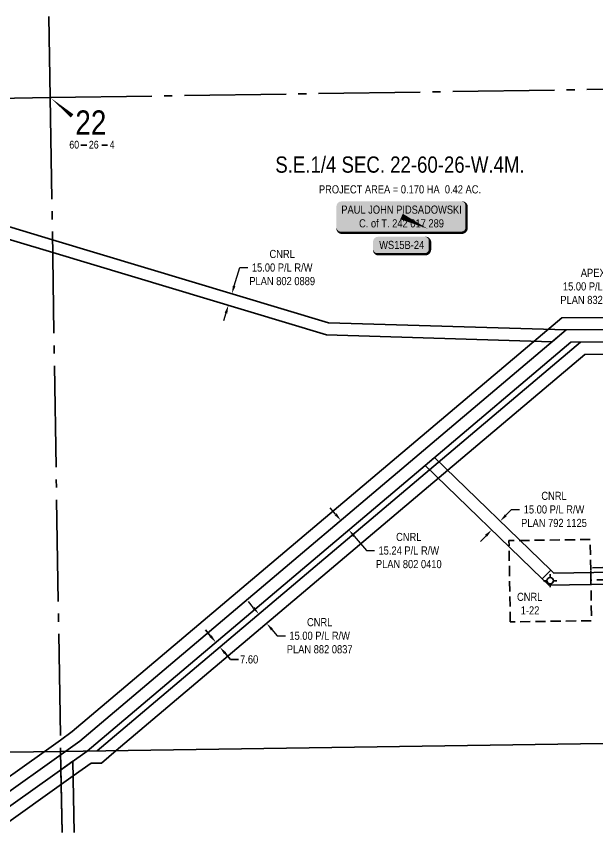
# Model space of a CAD drawing. Extents: x 72365 to 80261, y 6000112 to 6008999.
# Drawn here: x 77352 to 78066, y 6003455 to 6004461 of the extents above; entities that cross this region are included whole.
import ezdxf
from ezdxf.enums import TextEntityAlignment as Align

# ---------------------------------------------------------------- set-up
doc = ezdxf.new("R2010")
doc.units = 0
doc.header["$LTSCALE"] = 5
doc.header["$PDSIZE"] = 2.5
doc.linetypes.add('foc-ACCESSROAD', pattern=[3.75, 2.5, -1.25])
doc.linetypes.add('foc-QUARTERLINE', pattern=[33, 25, -3, 2, -3])
doc.layers.get('Defpoints').update_dxf_attribs({"color": 9})
for name, color, linetype in [('10', 1, 'Continuous'), ('AS-OWNER', 7, 'Continuous'), ('C-RW', 13, 'Continuous'), ('C-SYMBOL', 7, 'Continuous'), ('F-AR', 190, 'foc-ACCESSROAD'), ('F-RW', 190, 'Continuous'), ('F-WS', 190, 'foc-ACCESSROAD'), ('F-WS-S', 8, 'Continuous'), ('L-AREAREQUIRED', 7, 'Continuous'), ('L-QSEC', 8, 'foc-QUARTERLINE'), ('L-SEC', 7, 'Continuous'), ('L-SECLBL', 7, 'Continuous'), ('P-APEX RECON-LINE LIST', 240, 'Continuous')]:
    doc.layers.add(name, color=color, linetype=linetype)
for name, color, linetype, lineweight in [('C-RW-T', 13, 'Continuous', 9), ('F-RW-T', 190, 'Continuous', 9), ('F-WS-T', 190, 'Continuous', 9)]:
    doc.layers.add(name, color=color, linetype=linetype, lineweight=lineweight)
doc.styles.add('100L', font='ARIALN.TTF', dxfattribs={"height": 2})
doc.styles.add('175L', font='ARIALN.TTF', dxfattribs={"height": 20})
doc.styles.add('80', font='ARIALN.TTF', dxfattribs={"height": 10})
doc.styles.add('80CG', font='ARIALN.TTF', dxfattribs={"height": 10})
doc.styles.add('80L', font='ARIALN.TTF', dxfattribs={"height": 10})
doc.styles.add('SIMPLEX', font='ARIALN.TTF')
doc.dimstyles.new('Compass 5 000', dxfattribs={"dimscale": 5, "dimtxt": 9, "dimasz": 2, "dimexe": 0.2, "dimexo": 0.0625, "dimgap": 0.5, "dimtad": 0, "dimtih": 1, "dimtoh": 1, "dimzin": 0, "dimdsep": 46, "dimtxsty": '80CG', "dimcen": 0.1, "dimse1": 1, "dimse2": 1, "dimclrd": 256, "dimclrt": 256, "dimaunit": 1, "dimadec": 4, "dimazin": 0, "dimtfac": 0.06, "dimtofl": 0, "dimtmove": 0, "dimatfit": 1, "dimfxl": 0.2, "dimtolj": 1, "dimtzin": 0, "dimlwd": -1, "dimarcsym": 0})

# ---------------------------------------------------------------- blocks, each defined once
blk = doc.blocks.new('L-SECLBL')
at = {"layer": '10', "color": 7}
for p, q in [((-5.1, -27.8), (-12.3, -27.8)), ((20.7, -27.8), (13.5, -27.8))]:
    blk.add_line(p, q, dxfattribs=at)
at = {"layer": '10', "color": 2, "style": 'SIMPLEX'}
blk.add_attdef('SEC', text='', height=30, dxfattribs=at).set_placement((0, 0), align=Align.MIDDLE)
at = {"layer": '10', "color": 5, "style": '80L'}
blk.add_attdef('TWP', text='', height=9.5, dxfattribs=at).set_placement((-14.4, -27.4), align=Align.MIDDLE_RIGHT)
blk.add_attdef('RGE', text='', height=9.5, dxfattribs=at).set_placement((3.6, -27.4), align=Align.MIDDLE_CENTER)
blk.add_attdef('MER', text='', height=9.5, dxfattribs=at).set_placement((23.2, -27.4), align=Align.MIDDLE_LEFT)
blk = doc.blocks.new('*D418')
at = {"layer": 'C-RW-T', "transparency": 16777216}
for p, q in [((78114, 6004128.7), (78104, 6004128.7)), ((78114.2, 6004100.7), (78114, 6004128.7)), ((78114.4, 6004065.7), (78114.5, 6004055.7))]:
    blk.add_line(p, q, dxfattribs=at)
for points in [[(78115.9, 6004100.7), (78112.5, 6004100.7), (78114.3, 6004090.7)], [(78116.1, 6004065.8), (78112.8, 6004065.7), (78114.4, 6004075.7)]]:
    blk.add_solid(points, dxfattribs=at)
at = {"layer": 'Defpoints', "color": 0, "transparency": 16777216}
for p in [(78114.3, 6004090.7), (78225.1, 6004091.5), (78225.2, 6004076.5)]:
    blk.add_point(p, dxfattribs=at)
at = {"layer": 'C-RW-T', "transparency": 16777216, "insert": (78061.8, 6004128.7), "char_height": 10, "attachment_point": 5, "style": '80CG'}
blk.add_mtext('\\A1;APEX\\P15.00 P/L R/W\\PPLAN 832 0164', dxfattribs=at)
blk = doc.blocks.new('*D419')
at = {"layer": 'Defpoints', "color": 0, "transparency": 16777216}
for p in [(77767.9, 6003854.8), (77777.8, 6003843.1), (77761.3, 6003829.2)]:
    blk.add_point(p, dxfattribs=at)
at = {"layer": 'F-RW-T', "transparency": 16777216}
for p, q in [((77745, 6003848.4), (77738.5, 6003856.1)), ((77767.7, 6003821.5), (77782.8, 6003803.7)), ((77782.8, 6003803.7), (77792.8, 6003803.7))]:
    blk.add_line(p, q, dxfattribs=at)
for points in [[(77746.3, 6003849.5), (77743.7, 6003847.4), (77751.4, 6003840.8)], [(77769, 6003822.6), (77766.5, 6003820.4), (77761.3, 6003829.2)]]:
    blk.add_solid(points, dxfattribs=at)
at = {"layer": 'F-RW-T', "transparency": 16777216, "insert": (77835, 6003803.7), "char_height": 10, "attachment_point": 5, "style": '80CG'}
blk.add_mtext('\\A1;CNRL\\P15.24 P/L R/W\\PPLAN 802 0410', dxfattribs=at)
blk = doc.blocks.new('*D420')
at = {"layer": 'Defpoints', "color": 0, "transparency": 16777216}
for p in [(77947.4, 6003839.9), (77948.3, 6003839.1), (77937.8, 6003828.4)]:
    blk.add_point(p, dxfattribs=at)
at = {"layer": 'F-RW-T', "transparency": 16777216}
for p, q in [((77954.4, 6003847.1), (77961.3, 6003854.3)), ((77961.3, 6003854.3), (77971.3, 6003854.3)), ((77930, 6003822), (77923.1, 6003814.8))]:
    blk.add_line(p, q, dxfattribs=at)
for points in [[(77953.2, 6003848.3), (77955.6, 6003846), (77947.4, 6003839.9)], [(77928.8, 6003823.2), (77931.2, 6003820.8), (77937, 6003829.2)]]:
    blk.add_solid(points, dxfattribs=at)
at = {"layer": 'F-RW-T', "transparency": 16777216, "insert": (78013.6, 6003854.3), "char_height": 10, "attachment_point": 5, "style": '80CG'}
blk.add_mtext('\\A1;CNRL\\P15.00 P/L R/W\\PPLAN 792 1125', dxfattribs=at)
blk = doc.blocks.new('*D422')
at = {"layer": 'Defpoints', "color": 0, "transparency": 16777216}
for p in [(77653.6, 6003728.1), (77663.3, 6003716.7), (77660.3, 6003714.2)]:
    blk.add_point(p, dxfattribs=at)
at = {"layer": 'F-RW-T', "transparency": 16777216}
for p, q in [((77644.2, 6003733.2), (77637.7, 6003740.9)), ((77666.7, 6003706.5), (77673.2, 6003698.9)), ((77673.2, 6003698.9), (77683.2, 6003698.9))]:
    blk.add_line(p, q, dxfattribs=at)
for points in [[(77645.4, 6003734.3), (77642.9, 6003732.2), (77650.6, 6003725.6)], [(77668, 6003707.6), (77665.5, 6003705.5), (77660.3, 6003714.2)]]:
    blk.add_solid(points, dxfattribs=at)
at = {"layer": 'F-RW-T', "transparency": 16777216, "insert": (77725.4, 6003698.9), "char_height": 10, "attachment_point": 5, "style": '80CG'}
blk.add_mtext('\\A1;CNRL\\P15.00 P/L R/W\\PPLAN 882 0837', dxfattribs=at)
blk = doc.blocks.new('*D423')
at = {"layer": 'Defpoints', "color": 0, "transparency": 16777216}
for p in [(77591.5, 6003685.6), (77596.4, 6003679.8), (77602.6, 6003685)]:
    blk.add_point(p, dxfattribs=at)
at = {"layer": 'F-WS-S', "transparency": 16777216}
for p, q in [((77591.3, 6003698.5), (77584.8, 6003706.1)), ((77609.1, 6003677.4), (77615.6, 6003669.8)), ((77615.6, 6003669.8), (77625.6, 6003669.8))]:
    blk.add_line(p, q, dxfattribs=at)
for points in [[(77592.6, 6003699.6), (77590, 6003697.4), (77597.7, 6003690.8)], [(77610.4, 6003678.5), (77607.8, 6003676.3), (77602.6, 6003685)]]:
    blk.add_solid(points, dxfattribs=at)
at = {"layer": 'F-WS-S', "transparency": 16777216, "insert": (77638.7, 6003669.8), "char_height": 10, "attachment_point": 5, "style": '80CG'}
blk.add_mtext('\\A1;7.60', dxfattribs=at)
blk = doc.blocks.new('*D424')
at = {"layer": 'Defpoints', "color": 0, "transparency": 16777216}
for p in [(77613.4, 6004120.9), (77617.4, 6004119.8), (77609.1, 6004106.6)]:
    blk.add_point(p, dxfattribs=at)
at = {"layer": 'F-RW-T', "transparency": 16777216}
for p, q in [((77620.3, 6004129.3), (77627.1, 6004151.9)), ((77627.1, 6004151.9), (77637.1, 6004151.9)), ((77610.2, 6004095.8), (77607.3, 6004086.3))]:
    blk.add_line(p, q, dxfattribs=at)
for points in [[(77618.7, 6004129.8), (77621.9, 6004128.9), (77617.4, 6004119.8)], [(77608.6, 6004096.3), (77611.8, 6004095.3), (77613.1, 6004105.4)]]:
    blk.add_solid(points, dxfattribs=at)
at = {"layer": 'F-RW-T', "transparency": 16777216, "insert": (77679.3, 6004151.9), "char_height": 10, "attachment_point": 5, "style": '80CG'}
blk.add_mtext('\\A1;CNRL\\P15.00 P/L R/W\\PPLAN 802 0889', dxfattribs=at)
blk = doc.blocks.new('GABD')
for p, q in [((-0.81, 0), (-1.62, 0)), ((0, 0.81), (0, 1.62)), ((1.62, 0), (0.81, 0)), ((0, -0.81), (0, -1.62))]:
    blk.add_line(p, q)
blk.add_circle((0, 0), 0.8)
blk = doc.blocks.new('*U1478')
h = blk.add_hatch(color=59)
edge = h.paths.add_edge_path()
edge.add_line((-74, -20), (74, -20))
edge.add_arc((74, -14), 6, 270, 360)
edge.add_line((80, -14), (80, 12.5))
edge.add_arc((74, 12.5), 6, 0, 90)
edge.add_line((74, 18.5), (-74, 18.5))
edge.add_arc((-74, 12.5), 6, 90, 180)
edge.add_line((-80, 12.5), (-80, -14))
edge.add_arc((-74, -14), 6, 180, 270)
at = {"color": 1, "flags": 128}
blk.add_lwpolyline([(-74, -20, 3, 3, 0), (74, -20, 3, 3, 0.414214), (80, -14, 3, 3, 0), (80, 12.5, 3, 0, 0.414214), (74, 18.5, 0, 0, 0), (-74, 18.5, 0, 0, 0.414214), (-80, 12.5, 0, 0, 0), (-80, -14, 0, 3, 0.414214)], format="xyseb", close=True, dxfattribs=at)
blk.add_lwpolyline([(31.8, -14.9, 0, 7.5, 0), (0, 0, 0, 0, 0)], format="xyseb", dxfattribs=at)
at = {"color": 1, "style": '80'}
blk.add_attdef('ENTER_TEXT_001', (-36, -5), '', height=10, dxfattribs=at)
blk = doc.blocks.new('*U1492')
at = {"true_color": 0xffffa8}
h = blk.add_hatch(color=51, dxfattribs=at)
edge = h.paths.add_edge_path()
edge.add_line((-29, -11.5), (29, -11.5))
edge.add_arc((29, -5.5), 6, 270, 360)
edge.add_line((35, -5.5), (35, 4))
edge.add_arc((29, 4), 6, 0, 90)
edge.add_line((29, 10), (-29, 10))
edge.add_arc((-29, 4), 6, 90, 180)
edge.add_line((-35, 4), (-35, -5.5))
edge.add_arc((-29, -5.5), 6, 180, 270)
at = {"color": 240, "flags": 128}
blk.add_lwpolyline([(-29, -11.5, 3, 3, 0), (29, -11.5, 3, 3, 0.414214), (35, -5.5, 3, 3, 0), (35, 4, 3, 0, 0.414214), (29, 10, 0, 0, 0), (-29, 10, 0, 0, 0.414214), (-35, 4, 0, 0, 0), (-35, -5.5, 0, 3, 0.414214)], format="xyseb", close=True, dxfattribs=at)
for points in [[(-28.7, -2.8, 0, 10, 0), (0, 0, 5, 5, 0)], [(21, -3.7, 0, 10, 0), (0, 0, 5, 5, 0)]]:
    blk.add_lwpolyline(points, format="xyseb", dxfattribs=at)
at = {"color": 4, "style": '80'}
blk.add_attdef('OTHER_001', (-14.7, -5), '', height=10, dxfattribs=at)

msp = doc.modelspace()

# ---------------------------------------------------------------- linework, layer by layer
at = {"layer": 'C-RW', "flags": 128}
msp.add_lwpolyline([(77307.805, 6003500.314), (77386.428, 6003556.279), (77406.62, 6003570.652), (77421.058, 6003580.931), (78023.054, 6004090.112), (78204.755, 6004091.341), (78204.996, 6004076.358), (78028.566, 6004075.126), (77430.258, 6003569.135), (77308.093, 6003482.166)], dxfattribs=at)
at = {"layer": 'F-AR', "flags": 128}
msp.add_lwpolyline([(78209.958, 6003769.609), (78058.899, 6003767.413), (78058.654, 6003782.638), (78209.712, 6003784.835)], close=True, dxfattribs=at)
at = {"layer": 'F-RW', "flags": 128}
for points in [[(77296.444, 6004216.286), (77396.821, 6004186.114), (77736.22, 6004084.008), (78028.566, 6004075.126), (78011.445, 6004060.723), (77733.792, 6004069.09), (77397.069, 6004170.391), (77296.694, 6004200.562)], [(77308.093, 6003482.166), (77430.258, 6003569.135), (78028.566, 6004075.126), (78204.996, 6004076.358), (78205.241, 6004061.133), (78034.218, 6004059.963), (77855.155, 6003908.555), (77439.604, 6003557.095), (77308.387, 6003463.678)], [(77308.387, 6003463.678), (77439.604, 6003557.095), (77451.569, 6003557.269), (77860.629, 6003903.243), (78046.043, 6004060.053), (78205.241, 6004061.133), (78205.482, 6004046.149), (78051.576, 6004045.104), (77882.929, 6003902.459), (77475.177, 6003557.609), (77457.15, 6003542.357), (77444.491, 6003542.175), (77422.357, 6003526.413), (77322.659, 6003455.438)], [(78210.008, 6003764.332), (78007.298, 6003761.023), (77999.092, 6003768.984), (78009.526, 6003779.744), (78013.267, 6003776.116), (78209.767, 6003779.317)], [(77408.595, 6003456.674), (77407.235, 6003534.045), (77422.04, 6003544.588), (77423.581, 6003456.89)]]:
    msp.add_lwpolyline(points, dxfattribs=at)
msp.add_lwpolyline([(77866.65, 6003918.283), (78009.526, 6003779.744), (77999.092, 6003768.984), (77855.155, 6003908.555)], close=True, dxfattribs=at)
at = {"layer": 'F-WS', "flags": 128}
msp.add_lwpolyline([(77959.798, 6003716.008), (77958.188, 6003815.912), (78058.094, 6003817.365), (78059.705, 6003717.461)], close=True, dxfattribs=at)
at = {"layer": 'L-QSEC', "flags": 128}
for points in [[(77394.076, 6004361.088), (77392.492, 6004460.992)], [(77394.076, 6004361.088), (78200.231, 6004372.995)], [(77394.076, 6004361.088), (77294.17, 6004359.593)], [(77394.076, 6004361.088), (77406.842, 6003556.576)], [(77406.842, 6003556.576), (77408.596, 6003456.674)]]:
    msp.add_lwpolyline(points, dxfattribs=at)
at = {"layer": 'L-SEC', "flags": 128}
for points in [[(78213.203, 6003568.303), (77406.842, 6003556.576)], [(77406.842, 6003556.576), (77306.935, 6003555.14)]]:
    msp.add_lwpolyline(points, dxfattribs=at)
at = {"layer": 'L-SECLBL', "flags": 128}
msp.add_lwpolyline([(77394.076, 6004361.088, 0, 4.996, 0), (77420.967, 6004338.483, 0, 0, 0)], format="xyseb", dxfattribs=at)

# ---------------------------------------------------------------- block references
at = {"layer": 'AS-OWNER'}
ref = msp.add_blockref('*U1478', (77826.06, 6004214.756), dxfattribs=at)
ref.add_attrib('ENTER_TEXT_001', 'PAUL JOHN PIDSADOWSKI', (77751.974, 6004218.175), dxfattribs={"layer": '0', "color": 1, "height": 10, "style": '80'})
ref.add_attrib('ENTER_TEXT_002', 'C. of T. 242 017 289', (77773.815, 6004201.331), dxfattribs={"layer": '0', "color": 1, "height": 10, "style": '80'})
at = {"layer": 'F-WS-S', "xscale": 4.99584114499995, "yscale": 4.99584114499995, "zscale": 4.99584114499995}
msp.add_blockref('GABD', (78008.946, 6003766.686), dxfattribs=at)
at = {"layer": 'L-SECLBL', "xscale": 0.999168229, "yscale": 0.999168229, "zscale": 0.999168229}
msp.add_blockref('L-SECLBL', (77443.993, 6004330.483), dxfattribs=at).add_auto_attribs({'SEC': '22', 'TWP': '60', 'RGE': '26', 'MER': '4'})
at = {"layer": 'P-APEX RECON-LINE LIST'}
ref = msp.add_blockref('*U1492', (77826.06, 6004179.76), dxfattribs=at)
ref.add_attrib('OTHER_001', 'WS15B-24', (77798.57, 6004174.757), dxfattribs={"layer": '0', "color": 4, "height": 10, "style": '80'})

# ---------------------------------------------------------------- texts
at = {"layer": 'C-SYMBOL', "color": 3, "style": '175L'}
msp.add_text('S.E.1/4 SEC. 22-60-26-W.4M.', height=19.98336, dxfattribs=at).set_placement((77824.158, 6004262.631), align=Align.BOTTOM_CENTER)
at = {"layer": 'F-WS-T', "insert": (77966.295, 6003751.793), "char_height": 9.99168, "attachment_point": 1, "style": '100L'}
msp.add_mtext_dynamic_manual_height_columns('\\pi1.7952;CNRL\\P\\pi6.3446;1-22', width=33.76303, gutter_width=50, heights=[0], dxfattribs=at)
at = {"layer": 'L-AREAREQUIRED', "color": 5, "style": '100L'}
msp.add_text('PROJECT AREA = 0.170 HA  0.42 AC.', height=9.99168, dxfattribs=at).set_placement((77824.158, 6004240.15), align=Align.BOTTOM_CENTER)

# ---------------------------------------------------------------- dimensions: what is measured, and where the dimension line sits
at = {"layer": 'C-RW-T'}
dim = msp.add_linear_dim(base=(78114.266, 6004090.729), p1=(78225.248, 6004076.495), p2=(78225.146, 6004091.478), angle=90.387313, text='APEX\\P15.00 P/L R/W\\PPLAN 832 0164', dimstyle='Compass 5 000', dxfattribs=at)
dim.commit()
dim.dimension.update_dxf_attribs({"geometry": '*D418', "text_midpoint": (78061.788, 6004128.745), "dimtype": 161})
at = {"layer": 'F-RW-T'}
for base, p1, p2, angle, text, picture, middle in [((77617.4, 6004119.754), (77609.13, 6004106.594), (77613.447, 6004120.944), 73.256425, 'CNRL\\P15.00 P/L R/W\\PPLAN 802 0889', '*D424', (77679.307, 6004151.873)), ((77761.281, 6003829.159), (77767.933, 6003854.752), (77777.778, 6003843.112), 310.223494, 'CNRL\\P15.24 P/L R/W\\PPLAN 802 0410', '*D419', (77835.023, 6003803.713))]:
    dim = msp.add_linear_dim(base=base, p1=p1, p2=p2, angle=angle, text=text, dimstyle='Compass 5 000', dxfattribs=at)
    dim.commit()
    dim.dimension.update_dxf_attribs({"geometry": picture, "text_midpoint": middle, "dimtype": 161})
for p1, p2, distance, text, picture, middle in [((77937.837, 6003828.361), (77948.269, 6003839.122), 1.176, 'CNRL\\P15.00 P/L R/W\\PPLAN 792 1125', '*D420', (78013.61, 6003854.301)), ((77653.589, 6003728.133), (77663.27, 6003716.686), -3.902, 'CNRL\\P15.00 P/L R/W\\PPLAN 882 0837', '*D422', (77725.437, 6003698.895))]:
    dim = msp.add_aligned_dim(p1=p1, p2=p2, distance=distance, text=text, dimstyle='Compass 5 000', dxfattribs=at)
    dim.commit()
    dim.dimension.update_dxf_attribs({"geometry": picture, "text_midpoint": middle})
at = {"layer": 'F-WS-S'}
dim = msp.add_aligned_dim(p1=(77591.505, 6003685.568), p2=(77596.408, 6003679.771), distance=8.162, text='7.60', dimstyle='Compass 5 000', dxfattribs=at)
dim.commit()
dim.dimension.update_dxf_attribs({"geometry": '*D423', "text_midpoint": (77638.66, 6003669.771)})

doc.saveas('drawing.dxf')
